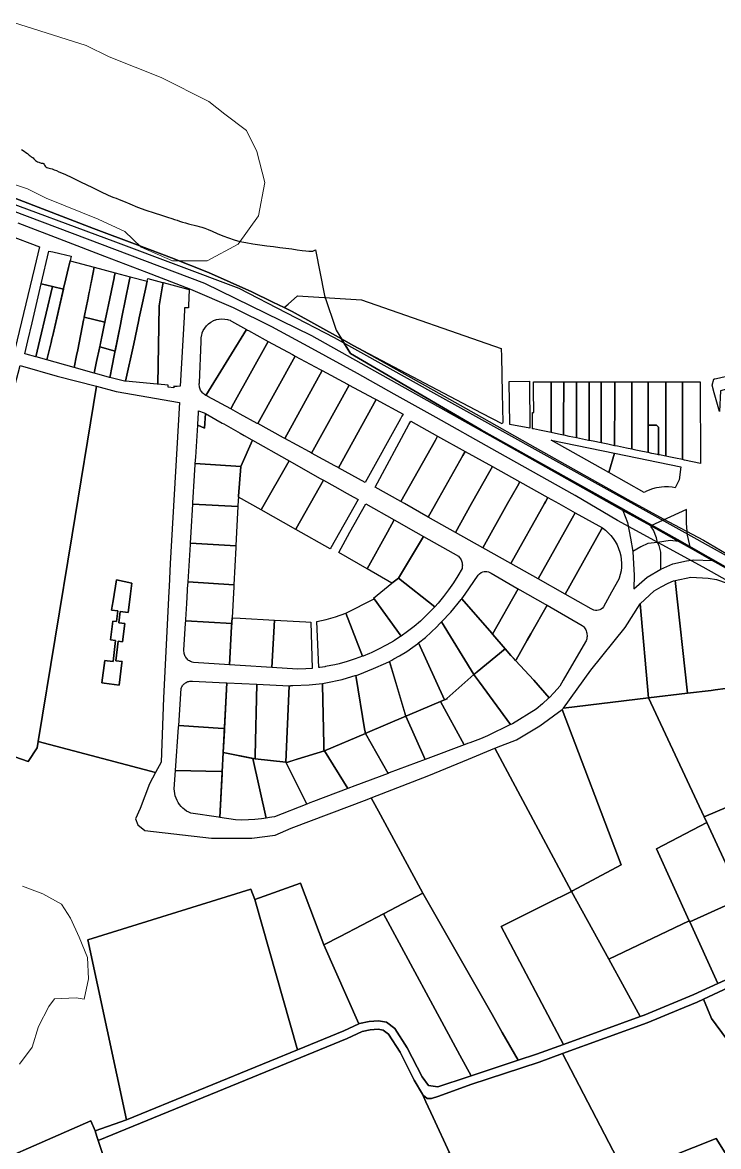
# Model space of a CAD drawing. Header units: metres. Extents: x 3 to 1027712, y 40 to 4430649.
# Drawn here: x 508756 to 509090, y 4411571 to 4412111 of the extents above; entities that cross this region are included whole.
import ezdxf

# ---------------------------------------------------------------- set-up
doc = ezdxf.new("R2010")
doc.units = ezdxf.units.M
doc.header["$MEASUREMENT"] = 0
doc.layers.add('A.ES.SDGC.CP.07003.cadastralparcel — CadastralParcel', color=1, linetype='Continuous')
doc.layers.add('Carreteras_5_km', color=2, linetype='Continuous', lineweight=30)
for name, color, linetype, lineweight, true_color in [('Habitats_5_km', 7, 'Continuous', 9, 0xbefad2), ('Itinerarios_Espacios_naturales_Protegidos_5_km', 7, 'Continuous', 30, 0x3800b0), ('Lagunas_5_km', 7, 'Continuous', 9, 0xbff2e1)]:
    doc.layers.add(name, color=color, linetype=linetype, lineweight=lineweight, true_color=true_color)

msp = doc.modelspace()

# ---------------------------------------------------------------- linework, layer by layer
at = {"layer": 'A.ES.SDGC.CP.07003.cadastralparcel — CadastralParcel', "color": 7, "linetype": 'Continuous', "flags": 128}
for points in [[(508755.44, 4412049.73), (508756.69, 4412048.92), (508757.62, 4412048.31), (508758.3, 4412047.83), (508758.81, 4412047.43), (508758.91, 4412047.34), (508759.22, 4412047.06), (508759.59, 4412046.71), (508759.94, 4412046.44), (508760.31, 4412046.23), (508760.69, 4412046.03), (508761.05, 4412045.77), (508761.37, 4412045.38), (508761.72, 4412044.94), (508762.13, 4412044.52), (508762.64, 4412044.2), (508763.2, 4412043.95), (508763.74, 4412043.74), (508764.18, 4412043.54), (508764.56, 4412043.37), (508764.92, 4412043.25), (508765.31, 4412043.21), (508765.7, 4412043.16), (508766.05, 4412043), (508766.33, 4412042.67), (508766.59, 4412042.24), (508766.88, 4412041.8), (508767.22, 4412041.43), (508767.64, 4412041.14), (508768.14, 4412040.93), (508768.73, 4412040.79), (508769.42, 4412040.66), (508770.25, 4412040.44), (508771.22, 4412040.09), (508772.31, 4412039.64), (508773.47, 4412039.14), (508774.73, 4412038.58), (508776.59, 4412037.73), (508779.62, 4412036.29), (508784.12, 4412034.11), (508789.2, 4412031.64), (508793.71, 4412029.47), (508796.76, 4412028.05), (508798.63, 4412027.25), (508799.87, 4412026.76), (508800.99, 4412026.33), (508802.42, 4412025.76), (508804.52, 4412024.9), (508807.55, 4412023.65), (508811.25, 4412022.15), (508815.26, 4412020.64), (508819.21, 4412019.29), (508822.79, 4412018.16), (508825.68, 4412017.29), (508827.67, 4412016.67), (508829.04, 4412016.22), (508830.2, 4412015.82), (508831.45, 4412015.38), (508832.81, 4412014.92), (508834.24, 4412014.47), (508835.68, 4412014.06), (508837.08, 4412013.69), (508838.42, 4412013.37), (508839.67, 4412013.07), (508840.89, 4412012.76), (508842.16, 4412012.4), (508843.54, 4412011.93), (508845.16, 4412011.31), (508847.13, 4412010.5), (508849.52, 4412009.46), (508852.18, 4412008.34), (508854.94, 4412007.27), (508857.64, 4412006.37), (508860.39, 4412005.64), (508863.34, 4412005.02), (508866.59, 4412004.47), (508869.98, 4412003.97), (508873.35, 4412003.52), (508876.53, 4412003.11), (508879.54, 4412002.73), (508882.46, 4412002.36), (508885.3, 4412001.99), (508887.96, 4412001.63), (508890.28, 4412001.32), (508892.13, 4412001.1), (508893.57, 4412000.96), (508894.67, 4412000.92), (508895.49, 4412001), (508896.11, 4412001.2), (508896.67, 4412001.64), (508901.11, 4411979.65), (508906.7, 4411962.88), (508909.17, 4411958.85), (508885.61, 4411971.98), (508881.7, 4411973.83), (508876.23, 4411976.42), (508866.15, 4411981.35), (508845.35, 4411990.66), (508827.6, 4411997.67), (508811.02, 4412003.96), (508790.14, 4412011.87), (508765.64, 4412021.24), (508745.02, 4412029.17)], [(508745.02, 4412029.17), (508765.64, 4412021.24), (508790.14, 4412011.87), (508811.02, 4412003.96), (508827.6, 4411997.67), (508845.35, 4411990.66), (508866.15, 4411981.35), (508876.23, 4411976.42), (508881.7, 4411973.83), (508885.61, 4411971.98), (508909.17, 4411958.85), (508909.7, 4411957.97), (508913.53, 4411951.71), (508976.28, 4411915.09), (509070.7, 4411862.32), (509115.33, 4411836.81), (509160.79, 4411810.8), (509221.4, 4411775.67), (509242.6, 4411763.7), (509332.02, 4411713.26), (509430.37, 4411659.45), (509468.95, 4411637.78)], [(509115.77, 4411830.65), (509083.01, 4411848.96), (509041.91, 4411871.47), (509021.47, 4411883.48), (509000.11, 4411895.49), (508981.5, 4411905.95), (508954.78, 4411921.05), (508934.6, 4411932.27), (508916.95, 4411942.05), (508895.03, 4411954.13), (508875.79, 4411964.5), (508857.4, 4411973.69), (508836.81, 4411982.48), (508815.65, 4411990.73), (508795.51, 4411998.39), (508775.97, 4412005.95), (508753.95, 4412014.38)], [(509115.33, 4411836.81), (509070.7, 4411862.32), (508976.28, 4411915.09), (508913.53, 4411951.71), (508909.28, 4411958.66), (508909.17, 4411958.85), (508915.22, 4411955.47), (508919.66, 4411952.99), (508934.16, 4411944.86), (508953.46, 4411934.18), (508976.49, 4411921.18), (508999.66, 4411907.96), (509023.05, 4411894.82), (509046.82, 4411881.51), (509063.77, 4411872.27), (509083.18, 4411862), (509102.17, 4411850.74)], [(508708.7, 4411773.02), (508758.69, 4411755.61), (508763.04, 4411762.14), (508763.48, 4411765.19), (508819.84, 4411750.26), (508816.94, 4411744.86), (508812.47, 4411732.95), (508810.24, 4411728.11), (508811.36, 4411725.13), (508814.71, 4411722.52), (508846.75, 4411718.8), (508866.12, 4411718.8), (508877.29, 4411720.29), (508885.12, 4411723.64), (508921.63, 4411737.41), (508923.56, 4411738.17), (508928.02, 4411729.92), (508948.39, 4411692.31), (508929.4, 4411682.42), (508908.53, 4411671.54), (508900.7, 4411667.46), (508889.51, 4411697.1), (508867.63, 4411689.32), (508865.69, 4411694.18), (508787.39, 4411669.89), (508805.87, 4411583.4), (508790.8, 4411578.05), (508788.85, 4411582.91), (508722.23, 4411553.76)], [(509095.23, 4411646.93), (509083.1, 4411641.35), (509080.06, 4411639.95), (509071.14, 4411636.23), (509056.1, 4411629.95), (509015.48, 4411615.24), (509004.22, 4411611.16), (508971.33, 4411600.31), (508956.01, 4411594.78), (508952.53, 4411593.58), (508950.39, 4411593.67), (508949.23, 4411594.66), (508948.08, 4411595.65), (508944.19, 4411602.5), (508937.39, 4411615.94), (508931.84, 4411624.54), (508929.28, 4411626.5), (508926.8, 4411626.88), (508922.98, 4411626.63), (508919.22, 4411625.87), (508912.03, 4411622.42), (508876.37, 4411607.93), (508792.29, 4411573.51), (508791.66, 4411575.42), (508791.66, 4411575.42), (508790.8, 4411578.05), (508805.87, 4411583.4), (508874.86, 4411611.63), (508888.04, 4411616.99), (508910.41, 4411626.08), (508917.5, 4411629.48), (508917.94, 4411629.7), (508922.47, 4411630.6), (508926.98, 4411630.9), (508929.97, 4411630.44), (508930.9, 4411630.3), (508934.82, 4411627.29), (508940.84, 4411617.95), (508948.07, 4411604.1), (508951.08, 4411599.89), (508955.6, 4411599.29), (508970.07, 4411604.1), (508971.52, 4411604.58), (508994.09, 4411612.03), (509002.91, 4411614.94), (509015.85, 4411619.63), (509052.77, 4411633), (509054.64, 4411633.68), (509078.45, 4411643.62), (509090.1, 4411648.98), (509093.52, 4411650.54)]]:
    msp.add_lwpolyline(points, dxfattribs=at)
for points in [[(508761.68, 4411992.96), (508752.29, 4411953.73), (508752.16, 4411953.19), (508752.14, 4411953.09), (508752.08, 4411953.11), (508733.47, 4411958.47), (508699.06, 4411968.39), (508708.41, 4411999.64), (508714.98, 4412021.6), (508733.47, 4412014.62), (508764.1, 4412003.05), (508763.28, 4411999.64), (508761.68, 4411992.96)], [(508765.01, 4411985.17), (508764.98, 4411985.17), (508768.69, 4412001.01), (508769.53, 4412000.82), (508770.46, 4412000.61), (508773.86, 4411999.83), (508779.36, 4411998.57), (508778.84, 4411996.33), (508778.09, 4411993.12), (508776.81, 4411987.66), (508775.7, 4411982.94), (508775.64, 4411982.68), (508770.38, 4411983.92), (508765.01, 4411985.17)], [(508778.84, 4411996.33), (508790.44, 4411993.25), (508789.9, 4411990.6), (508787.86, 4411980.41), (508787.32, 4411977.69), (508785.34, 4411967.83), (508782.47, 4411953.55), (508781.9, 4411950.71), (508780.75, 4411944.98), (508767.69, 4411948.64), (508769.5, 4411956.38), (508769.67, 4411957.09), (508770.07, 4411958.81), (508770.46, 4411960.45), (508775.7, 4411982.94), (508776.81, 4411987.66), (508778.09, 4411993.12), (508778.84, 4411996.33)], [(508795.52, 4411966.79), (508785.6, 4411969.14), (508787.32, 4411977.69), (508787.45, 4411978.35), (508787.86, 4411980.41), (508788.09, 4411981.58), (508789.9, 4411990.6), (508790.44, 4411993.25), (508800.45, 4411990.59), (508800.01, 4411988.45), (508799.94, 4411988.11), (508797.24, 4411975.08), (508796.32, 4411970.64), (508795.52, 4411966.79)], [(508800.45, 4411952.93), (508793.04, 4411954.88), (508795.23, 4411965.4), (508796.32, 4411970.64), (508797.24, 4411975.08), (508799.94, 4411988.11), (508800.01, 4411988.45), (508800.45, 4411990.59), (508807.67, 4411988.67), (508807.24, 4411986.58), (508803.75, 4411969.27), (508803.02, 4411965.68), (508800.45, 4411952.93)], [(508815.51, 4411984.86), (508813.63, 4411976.1), (508812.08, 4411968.95), (508811.7, 4411967.18), (508809.38, 4411956.44), (508805.5, 4411938.43), (508804.91, 4411938.49), (508797.87, 4411940.18), (508798.17, 4411941.68), (508798.69, 4411944.24), (508800.34, 4411952.4), (508803.02, 4411965.68), (508803.75, 4411969.27), (508807.24, 4411986.58), (508807.67, 4411988.67), (508815.88, 4411986.48), (508815.55, 4411985.02), (508815.51, 4411984.86)], [(508760.62, 4411966.53), (508765, 4411985.17), (508765.01, 4411985.17), (508770.38, 4411983.92), (508764.34, 4411958.34), (508762.4, 4411950.13), (508757.8, 4411951.42), (508757.12, 4411951.61), (508758.59, 4411957.9), (508760.62, 4411966.53)], [(508775.64, 4411982.68), (508770.46, 4411960.45), (508770.07, 4411958.81), (508769.67, 4411957.09), (508769.5, 4411956.38), (508767.69, 4411948.64), (508762.45, 4411950.11), (508762.4, 4411950.13), (508764.34, 4411958.34), (508770.38, 4411983.92), (508775.64, 4411982.68)], [(508823.24, 4411985.91), (508823.57, 4411985.82), (508823.13, 4411983.3), (508821.59, 4411974.58), (508821.57, 4411974.47), (508821.29, 4411955.5), (508821.01, 4411936.94), (508820.59, 4411936.98), (508805.5, 4411938.43), (508809.38, 4411956.44), (508811.7, 4411967.18), (508812.08, 4411968.95), (508813.63, 4411976.1), (508815.51, 4411984.86), (508815.55, 4411985.02), (508815.88, 4411986.48), (508816.18, 4411987.81), (508823.24, 4411985.91)], [(508835.8, 4411974.68), (508835.77, 4411973.69), (508833.83, 4411973.77), (508833.8, 4411972.91), (508833.58, 4411969.15), (508831.7, 4411935.96), (508830.32, 4411935.83), (508829.03, 4411935.95), (508828.75, 4411935.98), (508828.75, 4411935.22), (508825.9, 4411935.58), (508825.9, 4411936.47), (508821.01, 4411936.94), (508821.29, 4411955.5), (508821.57, 4411974.47), (508821.59, 4411974.58), (508823.13, 4411983.3), (508823.57, 4411985.82), (508835.41, 4411982.64), (508836.05, 4411982.49), (508835.8, 4411974.68)], [(508909.17, 4411958.85), (508885.61, 4411971.98), (508881.7, 4411973.83), (508883.53, 4411975.44), (508888.05, 4411979.42), (508906, 4411978.32), (508918.8, 4411977.54), (508985.97, 4411954.11), (508986.05, 4411950.22), (508986.43, 4411932.74), (508986.73, 4411918.54), (508986.4, 4411917.9), (508976.77, 4411922.96), (508958.17, 4411932.74), (508919.66, 4411952.99), (508915.22, 4411955.47), (508909.17, 4411958.85)], [(508785.53, 4411968.8), (508785.6, 4411969.14), (508795.52, 4411966.79), (508795.46, 4411966.48), (508795.38, 4411966.12), (508795.23, 4411965.4), (508792.92, 4411954.28), (508791.58, 4411947.83), (508790.43, 4411942.26), (508780.75, 4411944.98), (508781.9, 4411950.71), (508782.47, 4411953.55), (508785.34, 4411967.83), (508785.47, 4411968.46), (508785.53, 4411968.8)], [(508843.98, 4411931.62), (508843.62, 4411931.83), (508843.2, 4411932.13), (508842.81, 4411932.47), (508842.54, 4411932.74), (508842.44, 4411932.84), (508842.11, 4411933.25), (508841.81, 4411933.67), (508841.56, 4411934.13), (508841.34, 4411934.6), (508841.16, 4411935.09), (508841.03, 4411935.59), (508840.94, 4411936.1), (508840.89, 4411936.62), (508840.89, 4411937.14), (508840.93, 4411937.66), (508841.79, 4411957.45), (508841.78, 4411958.53), (508841.88, 4411959.61), (508841.93, 4411959.94), (508842.06, 4411960.68), (508842.23, 4411961.32), (508842.34, 4411961.72), (508842.72, 4411962.74), (508843.49, 4411963.86), (508844.36, 4411964.97), (508845.07, 4411965.68), (508845.39, 4411965.95), (508846.53, 4411966.78), (508847.52, 4411967.44), (508847.75, 4411967.53), (508848.63, 4411967.88), (508848.87, 4411967.95), (508849.1, 4411968.01), (508850.28, 4411968.27), (508850.5, 4411968.29), (508851.72, 4411968.4), (508853.16, 4411968.32), (508854.41, 4411968.11), (508854.9, 4411968), (508855.7, 4411967.72), (508855.95, 4411967.58), (508856.06, 4411967.52), (508856.43, 4411967.31), (508863.63, 4411963.29), (508843.98, 4411931.62)], [(508864.12, 4411963.02), (508864.59, 4411962.76), (508872.6, 4411958.29), (508873.97, 4411957.55), (508857.45, 4411927.89), (508856.06, 4411925.11), (508845.02, 4411931.15), (508844.54, 4411931.34), (508844.07, 4411931.56), (508843.98, 4411931.62), (508863.63, 4411963.29), (508864.12, 4411963.02)], [(508873.97, 4411957.55), (508885.73, 4411951.21), (508887, 4411950.52), (508868.98, 4411918.04), (508868.76, 4411918.16), (508860.59, 4411922.63), (508856.06, 4411925.11), (508857.45, 4411927.89), (508873.97, 4411957.55)], [(508792.99, 4411954.61), (508793.04, 4411954.88), (508800.45, 4411952.93), (508800.4, 4411952.67), (508800.34, 4411952.4), (508798.69, 4411944.24), (508798.17, 4411941.68), (508797.87, 4411940.18), (508797.77, 4411940.2), (508792.76, 4411941.61), (508790.43, 4411942.26), (508791.58, 4411947.83), (508792.92, 4411954.28), (508792.99, 4411954.61)], [(508887, 4411950.52), (508898.92, 4411944.09), (508899.99, 4411943.52), (508881.93, 4411910.96), (508881.35, 4411911.27), (508868.98, 4411918.04), (508887, 4411950.52)], [(508758.69, 4411755.61), (508708.7, 4411773.02), (508710.25, 4411775.81), (508736.3, 4411875.32), (508742.9, 4411900.55), (508754.8, 4411946.03), (508772.58, 4411940.88), (508791.58, 4411936.04), (508779.82, 4411864.53), (508763.48, 4411765.19), (508763.04, 4411762.14), (508758.69, 4411755.61)], [(509091.31, 4411933.74), (509090.9, 4411923.8), (509090.23, 4411926.16), (509088.33, 4411932.88), (509087.28, 4411936.58), (509088.09, 4411939.34), (509088.43, 4411939.52), (509088.6, 4411939.59), (509089.43, 4411939.78), (509089.48, 4411939.78), (509121.67, 4411947.1), (509123.03, 4411942.22), (509091.31, 4411933.74)], [(508899.99, 4411943.52), (508912.1, 4411936.99), (508912.96, 4411936.53), (508894.85, 4411903.89), (508893.87, 4411904.42), (508881.93, 4411910.96), (508899.99, 4411943.52)], [(508819.84, 4411750.26), (508763.48, 4411765.19), (508779.82, 4411864.53), (508791.58, 4411936.04), (508800.89, 4411933.43), (508831.44, 4411928.22), (508826.97, 4411850.81), (508826.4, 4411839.72), (508826.28, 4411837.36), (508823.65, 4411786.18), (508822.53, 4411755.28), (508819.84, 4411750.26)], [(508912.96, 4411936.53), (508924.55, 4411930.27), (508925.89, 4411929.55), (508907.74, 4411896.84), (508907.32, 4411897.07), (508906, 4411897.79), (508894.85, 4411903.89), (508912.96, 4411936.53)], [(508990.06, 4411917.59), (508989.83, 4411938.28), (508999.53, 4411938.39), (508999.78, 4411915.8), (508990.06, 4411917.59)], [(509001.66, 4411923.33), (509001.51, 4411934.18), (509001.47, 4411937.64), (509001.49, 4411938.1), (509009.92, 4411938.1), (509009.91, 4411937.64), (509009.9, 4411934.18), (509009.9, 4411925.56), (509009.9, 4411922.85), (509009.9, 4411918.71), (509009.9, 4411913.71), (509007.55, 4411914.19), (509004.3, 4411914.86), (509001.44, 4411915.45), (509001, 4411915.54), (509001.01, 4411923.33), (509001.66, 4411923.33)], [(509009.9, 4411934.18), (509009.91, 4411937.64), (509009.92, 4411938.1), (509015.99, 4411938.1), (509015.99, 4411937.63), (509015.99, 4411934.19), (509015.97, 4411922.37), (509015.96, 4411912.47), (509013.54, 4411912.96), (509009.9, 4411913.71), (509009.9, 4411918.71), (509009.9, 4411922.85), (509009.9, 4411925.56), (509009.9, 4411934.18)], [(509016.31, 4411938.1), (509022.15, 4411938.09), (509022.14, 4411937.63), (509022.14, 4411934.2), (509022.14, 4411933.99), (509022.12, 4411922.91), (509022.11, 4411911.2), (509018.7, 4411911.9), (509016.27, 4411912.41), (509015.96, 4411912.47), (509015.97, 4411922.37), (509015.99, 4411934.19), (509015.99, 4411937.63), (509015.99, 4411938.1), (509016.31, 4411938.1)], [(509028, 4411938.09), (509028.21, 4411938.09), (509028.21, 4411933.99), (509028.21, 4411921.42), (509028.21, 4411909.94), (509027.96, 4411909.99), (509022.11, 4411911.2), (509022.12, 4411922.91), (509022.14, 4411933.99), (509022.14, 4411934.2), (509022.14, 4411937.63), (509022.15, 4411938.09), (509028, 4411938.09)], [(509028.21, 4411933.99), (509028.21, 4411938.09), (509032.55, 4411938.09), (509034.01, 4411938.09), (509034.01, 4411937.64), (509034.01, 4411934.1), (509034.01, 4411933.99), (509034.01, 4411929.89), (509034, 4411921.05), (509033.99, 4411918.08), (509033.99, 4411916.21), (509033.98, 4411913.19), (509033.98, 4411908.75), (509030.18, 4411909.53), (509028.21, 4411909.94), (509028.21, 4411921.42), (509028.21, 4411933.99)], [(509033.98, 4411913.19), (509033.99, 4411916.21), (509033.99, 4411918.08), (509034, 4411921.05), (509034.01, 4411929.89), (509034.01, 4411933.99), (509034.01, 4411934.1), (509034.01, 4411937.64), (509034.01, 4411938.09), (509040.5, 4411938.09), (509040.5, 4411937.64), (509040.49, 4411934.15), (509040.49, 4411929.89), (509040.49, 4411921.05), (509040.48, 4411917.76), (509040.48, 4411907.41), (509037.21, 4411908.08), (509033.98, 4411908.75), (509033.98, 4411913.19)], [(509041.79, 4411938.09), (509048.68, 4411938.09), (509048.68, 4411937.64), (509048.68, 4411934.22), (509048.67, 4411919.09), (509048.66, 4411905.73), (509046.14, 4411906.25), (509041.77, 4411907.14), (509040.48, 4411907.41), (509040.48, 4411917.76), (509040.49, 4411921.05), (509040.49, 4411929.89), (509040.49, 4411934.15), (509040.5, 4411937.64), (509040.5, 4411938.09), (509041.79, 4411938.09)], [(509050.67, 4411938.09), (509056.6, 4411938.09), (509056.6, 4411937.64), (509056.6, 4411934.48), (509056.59, 4411920.4), (509056.58, 4411917.78), (509056.58, 4411910.21), (509056.57, 4411904.1), (509053.93, 4411904.64), (509050.65, 4411905.32), (509048.66, 4411905.73), (509048.67, 4411919.09), (509048.68, 4411934.22), (509048.68, 4411937.64), (509048.68, 4411938.09), (509050.67, 4411938.09)], [(509056.58, 4411917.37), (509056.58, 4411917.78), (509056.59, 4411920.4), (509056.6, 4411934.48), (509056.6, 4411937.64), (509056.6, 4411938.09), (509058.29, 4411938.09), (509065.1, 4411938.09), (509065.1, 4411937.63), (509065.09, 4411934.55), (509065.08, 4411920.33), (509065.07, 4411912.74), (509065.07, 4411902.35), (509062.06, 4411902.97), (509061.47, 4411903.09), (509061.47, 4411912.72), (509061.47, 4411916.26), (509060.57, 4411917.37), (509060.47, 4411917.37), (509056.58, 4411917.37)], [(509066.48, 4411938.09), (509067.05, 4411938.09), (509073.05, 4411938.09), (509073.05, 4411937.63), (509073.04, 4411934.59), (509073.04, 4411920.32), (509073.03, 4411900.71), (509069.71, 4411901.39), (509066.45, 4411902.06), (509065.07, 4411902.35), (509065.07, 4411912.74), (509065.08, 4411920.33), (509065.09, 4411934.55), (509065.1, 4411937.63), (509065.1, 4411938.09), (509066.48, 4411938.09)], [(509073.98, 4411938.09), (509081.59, 4411938.09), (509081.59, 4411937.62), (509081.76, 4411898.91), (509073.96, 4411900.52), (509073.03, 4411900.71), (509073.04, 4411920.32), (509073.04, 4411934.59), (509073.05, 4411937.63), (509073.05, 4411938.09), (509073.98, 4411938.09)], [(508925.89, 4411929.55), (508938.79, 4411922.6), (508938.26, 4411921.63), (508937.56, 4411920.37), (508920.6, 4411889.8), (508907.74, 4411896.84), (508925.89, 4411929.55)], [(508840.16, 4411917.72), (508840.5, 4411923.26), (508840.56, 4411924.24), (508843.25, 4411923.19), (508843.52, 4411923.03), (508843.88, 4411922.83), (508843.47, 4411915.87), (508840.13, 4411917.28), (508840.16, 4411917.72)], [(508866.16, 4411910.26), (508866.55, 4411910.05), (508860.81, 4411897.45), (508839, 4411898.79), (508839.19, 4411901.91), (508840.13, 4411917.28), (508843.47, 4411915.87), (508843.88, 4411922.83), (508851.91, 4411918.3), (508852.68, 4411917.86), (508860.59, 4411913.4), (508862.51, 4411912.32), (508866.16, 4411910.26)], [(508941.59, 4411917.6), (508942.48, 4411919.24), (508955.42, 4411912.03), (508954.36, 4411910.14), (508937.7, 4411880.55), (508925.34, 4411887.52), (508941.59, 4411917.6)], [(509056.58, 4411916.94), (509056.58, 4411917.37), (509060.47, 4411917.37), (509060.57, 4411917.37), (509061.47, 4411916.26), (509061.47, 4411912.72), (509061.47, 4411903.09), (509061.14, 4411903.16), (509058.27, 4411903.75), (509056.57, 4411904.1), (509056.58, 4411910.21), (509056.58, 4411916.94)], [(508884.05, 4411900.17), (508884.15, 4411900.12), (508870.86, 4411876.87), (508870.67, 4411876.54), (508870.58, 4411876.6), (508859.69, 4411882.74), (508859.71, 4411883.11), (508860.81, 4411897.45), (508866.55, 4411910.05), (508882.91, 4411900.81), (508883.66, 4411900.39), (508884.05, 4411900.17)], [(508954.36, 4411910.14), (508955.42, 4411912.03), (508968.68, 4411904.64), (508967.55, 4411902.64), (508954.58, 4411879.58), (508950.93, 4411873.11), (508939.43, 4411879.58), (508937.7, 4411880.55), (508954.36, 4411910.14)], [(509037.71, 4411894.56), (509009.92, 4411910.15), (509040.45, 4411903.86), (509037.71, 4411894.56)], [(508968.68, 4411904.64), (508981.73, 4411897.36), (508980.48, 4411895.14), (508971.72, 4411879.58), (508963.95, 4411865.77), (508950.93, 4411873.11), (508954.58, 4411879.58), (508967.55, 4411902.64), (508968.68, 4411904.64)], [(509040.45, 4411903.86), (509072.27, 4411897.3), (509071.47, 4411891), (509069.52, 4411887.24), (509068.04, 4411887.48), (509066.38, 4411887.63), (509064.44, 4411887.64), (509062.97, 4411887.54), (509061.8, 4411887.39), (509060.62, 4411887.18), (509059.71, 4411886.97), (509058.11, 4411886.5), (509057, 4411886.09), (509055.78, 4411885.56), (509054.63, 4411884.99), (509037.71, 4411894.56), (509040.45, 4411903.86)], [(508837.84, 4411879.77), (508837.85, 4411879.95), (508838.65, 4411893.08), (508838.97, 4411898.33), (508839, 4411898.79), (508860.81, 4411897.45), (508859.71, 4411883.11), (508859.47, 4411878.55), (508859.45, 4411878.14), (508837.81, 4411879.36), (508837.84, 4411879.77)], [(508887.3, 4411867.17), (508870.67, 4411876.54), (508870.86, 4411876.87), (508884.15, 4411900.12), (508899.04, 4411891.73), (508900.63, 4411890.83), (508887.51, 4411867.55), (508887.3, 4411867.17)], [(508981.73, 4411897.36), (508994.93, 4411890), (508993.74, 4411887.89), (508989.06, 4411879.58), (508977.11, 4411858.37), (508963.95, 4411865.77), (508971.72, 4411879.58), (508980.48, 4411895.14), (508981.73, 4411897.36)], [(508887.51, 4411867.55), (508900.63, 4411890.83), (508906, 4411887.79), (508911.9, 4411884.46), (508914.89, 4411882.79), (508915.1, 4411882.67), (508917.18, 4411881.5), (508904.09, 4411858.27), (508903.85, 4411857.84), (508887.3, 4411867.17), (508887.51, 4411867.55)], [(508994.93, 4411890), (509008.38, 4411882.51), (509007.21, 4411880.43), (509006.73, 4411879.58), (508990.53, 4411850.81), (508977.11, 4411858.37), (508989.06, 4411879.58), (508993.74, 4411887.89), (508994.93, 4411890)], [(509008.38, 4411882.51), (509013.63, 4411879.58), (509021.57, 4411875.15), (509020.11, 4411872.57), (509003.69, 4411843.41), (508990.53, 4411850.81), (509006.73, 4411879.58), (509007.21, 4411880.43), (509008.38, 4411882.51)], [(508858.46, 4411859.23), (508836.67, 4411860.63), (508836.99, 4411865.85), (508837.81, 4411879.36), (508859.45, 4411878.14), (508858.81, 4411865.85), (508858.46, 4411859.23)], [(508934.49, 4411871.73), (508931.26, 4411865.84), (508921.58, 4411848.24), (508907.89, 4411856.13), (508913.31, 4411865.84), (508920.87, 4411879.42), (508934.49, 4411871.73)], [(509021.57, 4411875.15), (509034.56, 4411867.91), (509034.21, 4411867.27), (509016.66, 4411836.11), (509003.69, 4411843.41), (509020.11, 4411872.57), (509021.57, 4411875.15)], [(508934.49, 4411871.73), (508944.93, 4411865.84), (508948.64, 4411863.75), (508936.7, 4411843.68), (508933.47, 4411841.39), (508921.58, 4411848.24), (508931.26, 4411865.84), (508934.49, 4411871.73)], [(508948.64, 4411863.75), (508965.42, 4411854.29), (508965.78, 4411853.9), (508966.11, 4411853.49), (508966.41, 4411853.04), (508966.66, 4411852.58), (508966.87, 4411852.1), (508967.05, 4411851.58), (508967.17, 4411851.08), (508967.26, 4411850.54), (508967.3, 4411850.01), (508967.29, 4411849.48), (508967.24, 4411848.96), (508967.15, 4411848.43), (508965.16, 4411844.92), (508963.01, 4411841.48), (508960.71, 4411838.15), (508958.27, 4411834.91), (508955.69, 4411831.79), (508954.09, 4411830.03), (508936.7, 4411843.68), (508948.64, 4411863.75)], [(509034.56, 4411867.91), (509036.03, 4411866.82), (509037.41, 4411865.61), (509038.66, 4411864.29), (509039.79, 4411862.86), (509040.8, 4411861.33), (509041.67, 4411859.71), (509042.4, 4411858.05), (509042.98, 4411856.31), (509043.42, 4411854.53), (509043.68, 4411852.71), (509043.79, 4411850.89), (509043.74, 4411849.06), (509043.54, 4411847.25), (509043.18, 4411845.45), (509042.66, 4411843.71), (509042.47, 4411843.33), (509039.02, 4411837.09), (509035.08, 4411829.95), (509034.6, 4411829.38), (509034.02, 4411828.9), (509033.39, 4411828.54), (509032.68, 4411828.3), (509031.94, 4411828.19), (509031.21, 4411828.21), (509030.48, 4411828.37), (509029.79, 4411828.65), (509029.17, 4411829.06), (509016.66, 4411836.11), (509034.21, 4411867.27), (509034.56, 4411867.91)], [(508836.64, 4411860.17), (508836.67, 4411860.63), (508858.46, 4411859.23), (508858.44, 4411858.77), (508858.43, 4411858.55), (508857.49, 4411840.49), (508835.53, 4411841.94), (508836.63, 4411859.95), (508836.64, 4411860.17)], [(508801.16, 4411842.89), (508808.55, 4411841.3), (508807.88, 4411836.23), (508807.18, 4411830.96), (508806.7, 4411827.3), (508802.93, 4411827.8), (508802.2, 4411822.29), (508805.17, 4411821.9), (508804.02, 4411813.21), (508801.97, 4411813.48), (508800.73, 4411804.08), (508803.85, 4411803.67), (508803.76, 4411803), (508802.36, 4411792.39), (508795.22, 4411793.33), (508794.06, 4411793.48), (508795.47, 4411804.15), (508796.72, 4411803.99), (508799.48, 4411803.62), (508800.63, 4411813.83), (508798.28, 4411814.1), (508799.29, 4411823.08), (508801.13, 4411822.87), (508801.72, 4411828.09), (508798.73, 4411828.43), (508799.03, 4411830.22), (508799.46, 4411832.79), (508801.16, 4411842.89)], [(508799.03, 4411830.22), (508798.73, 4411828.43), (508801.72, 4411828.09), (508801.13, 4411822.87), (508799.29, 4411823.08), (508798.28, 4411814.1), (508800.63, 4411813.83), (508799.48, 4411803.62), (508796.72, 4411803.99), (508795.47, 4411804.15), (508794.06, 4411793.48), (508795.22, 4411793.33), (508802.36, 4411792.39), (508803.76, 4411803), (508803.85, 4411803.67), (508800.73, 4411804.08), (508801.97, 4411813.48), (508804.02, 4411813.21), (508805.17, 4411821.9), (508802.2, 4411822.29), (508802.93, 4411827.8), (508806.7, 4411827.3), (508807.18, 4411830.96), (508807.88, 4411836.23), (508808.55, 4411841.3), (508801.16, 4411842.89), (508799.46, 4411832.79), (508799.03, 4411830.22)], [(508936.7, 4411843.68), (508954.09, 4411830.03), (508952.97, 4411828.79), (508950.13, 4411825.9), (508947.16, 4411823.15), (508944.07, 4411820.53), (508940.87, 4411818.04), (508937.84, 4411815.9), (508924.88, 4411833.77), (508924.65, 4411834.08), (508933.47, 4411841.39), (508936.7, 4411843.68)], [(508993.76, 4411838.83), (508994.18, 4411838.59), (508981.76, 4411816.9), (508981.43, 4411817.28), (508967.02, 4411833.79), (508968.69, 4411836), (508974.88, 4411845.2), (508975.52, 4411845.89), (508976.28, 4411846.43), (508977.14, 4411846.8), (508977.73, 4411846.94), (508978.06, 4411846.98), (508979, 4411846.96), (508979.91, 4411846.74), (508980.75, 4411846.33), (508981.04, 4411846.13), (508981.03, 4411846.09), (508981.07, 4411846.08), (508993.45, 4411839.01), (508993.76, 4411838.83)], [(509056.74, 4411786.22), (509052.78, 4411831.46), (509059.52, 4411837.63), (509062.88, 4411839.58), (509066.13, 4411841.37), (509068.82, 4411842.53), (509069.49, 4411842.67), (509075.51, 4411788.47), (509056.74, 4411786.22)], [(509075.51, 4411788.47), (509069.49, 4411842.67), (509077.09, 4411844.18), (509085.42, 4411843.82), (509089.46, 4411843.08), (509094.49, 4411841.27), (509099.33, 4411791.32), (509093.8, 4411790.65), (509088.83, 4411790.06), (509086.84, 4411789.83), (509075.51, 4411788.47)], [(508835.48, 4411841.03), (508835.5, 4411841.37), (508835.53, 4411841.94), (508857.49, 4411840.49), (508857.48, 4411840.34), (508857.44, 4411839.58), (508856.66, 4411824.69), (508856.55, 4411822.51), (508856.52, 4411821.94), (508834.39, 4411823.29), (508834.43, 4411823.86), (508834.9, 4411831.52), (508835.48, 4411841.03)], [(508992.89, 4411804.14), (508992.19, 4411804.9), (508990.67, 4411806.54), (508987.8, 4411809.78), (508981.9, 4411816.74), (508981.76, 4411816.9), (508994.18, 4411838.59), (508994.31, 4411838.51), (508994.94, 4411838.16), (509007.16, 4411831.19), (509008.01, 4411830.7), (509000.17, 4411816.92), (508998.5, 4411814), (508993.09, 4411804.49), (508992.89, 4411804.14)], [(508911.28, 4411826.89), (508924.88, 4411833.77), (508937.84, 4411815.9), (508937.56, 4411815.7), (508934.3, 4411813.6), (508934.16, 4411813.51), (508930.96, 4411811.65), (508930.66, 4411811.47), (508927.07, 4411809.58), (508925.75, 4411808.96), (508923.41, 4411807.86), (508922.71, 4411807.57), (508919.67, 4411806.3), (508919.37, 4411806.19), (508911.28, 4411826.89)], [(508957.3, 4411822.73), (508961.72, 4411827.38), (508966.79, 4411833.5), (508967.02, 4411833.79), (508981.43, 4411817.28), (508981.9, 4411816.74), (508987.8, 4411809.78), (508974.35, 4411798.67), (508973.3, 4411797.8), (508972.82, 4411797.4), (508957.3, 4411822.73)], [(509015.86, 4411781.32), (509029.11, 4411799.58), (509045.5, 4411820.05), (509052.78, 4411831.46), (509056.74, 4411786.22), (509015.86, 4411781.32)], [(508906.31, 4411825.17), (508911.28, 4411826.89), (508919.37, 4411806.19), (508915.87, 4411804.9), (508912.01, 4411803.67), (508908.1, 4411802.62), (508906, 4411802.15), (508904.15, 4411801.73), (508901.59, 4411801.27), (508901.23, 4411801.15), (508900.03, 4411800.89), (508898.79, 4411800.83), (508898.4, 4411800.85), (508897.43, 4411822.98), (508901.85, 4411823.81), (508906.31, 4411825.17)], [(509026.47, 4411813.07), (509015.77, 4411794.72), (509014.08, 4411791.83), (509011.45, 4411788.86), (509008.94, 4411786.26), (509001.59, 4411794.72), (508992.89, 4411804.14), (508993.09, 4411804.49), (508998.5, 4411814), (509000.17, 4411816.92), (509008.01, 4411830.7), (509024.91, 4411821.06), (509025.32, 4411820.69), (509025.68, 4411820.28), (509026.03, 4411819.85), (509026.33, 4411819.39), (509026.59, 4411818.9), (509026.8, 4411818.4), (509026.97, 4411817.87), (509027.1, 4411817.34), (509027.19, 4411816.8), (509027.22, 4411816.25), (509027.22, 4411815.7), (509027.15, 4411815.15), (509027.05, 4411814.61), (509026.9, 4411814.08), (509026.72, 4411813.56), (509026.47, 4411813.07)], [(508834.32, 4411822.05), (508834.39, 4411823.29), (508856.52, 4411821.94), (508856.45, 4411820.59), (508855.48, 4411802.04), (508838.05, 4411803.16), (508837.56, 4411803.3), (508837.09, 4411803.48), (508836.63, 4411803.69), (508836.2, 4411803.95), (508835.78, 4411804.24), (508835.4, 4411804.57), (508835.04, 4411804.93), (508834.72, 4411805.32), (508834.43, 4411805.73), (508834.18, 4411806.17), (508833.97, 4411806.63), (508833.79, 4411807.1), (508833.66, 4411807.59), (508833.57, 4411808.09), (508833.53, 4411808.59), (508833.53, 4411809.09), (508834.32, 4411822.05)], [(508856.66, 4411824.69), (508860.59, 4411824.47), (508877.05, 4411823.56), (508875.8, 4411800.74), (508860.59, 4411801.71), (508855.48, 4411802.04), (508856.45, 4411820.59), (508856.66, 4411824.69)], [(508892.09, 4411822.73), (508894.47, 4411822.59), (508895.17, 4411800.4), (508892.11, 4411800.13), (508888.06, 4411799.95), (508875.8, 4411800.74), (508877.05, 4411823.56), (508892.09, 4411822.73)], [(508972.82, 4411797.4), (508959.83, 4411785.98), (508959.94, 4411785.76), (508958.71, 4411785.24), (508946.21, 4411812.63), (508949.54, 4411815.23), (508955.09, 4411820.42), (508956.34, 4411821.73), (508957.3, 4411822.73), (508972.82, 4411797.4)], [(508956.88, 4411784.46), (508942, 4411778.15), (508940.15, 4411777.36), (508940.06, 4411777.66), (508939.81, 4411778.5), (508934.97, 4411794.72), (508932.26, 4411803.77), (508933.44, 4411804.41), (508934.42, 4411804.92), (508937.18, 4411806.4), (508940.63, 4411808.54), (508943.55, 4411810.55), (508945.68, 4411812.21), (508946.21, 4411812.63), (508958.71, 4411785.24), (508956.88, 4411784.46)], [(508990.49, 4411773.34), (508975.51, 4411793.7), (508972.82, 4411797.4), (508974.35, 4411798.67), (508987.8, 4411809.78), (508990.67, 4411806.54), (509001.59, 4411794.72), (509008.94, 4411786.26), (509008.7, 4411786.01), (509005.82, 4411783.3), (509002.81, 4411780.71), (508991.36, 4411773.8), (508990.53, 4411773.35), (508990.49, 4411773.34)], [(508940.06, 4411777.66), (508940.15, 4411777.36), (508921.77, 4411769.56), (508920.71, 4411769.11), (508920.65, 4411769.48), (508920.59, 4411769.83), (508920.34, 4411771.32), (508916.29, 4411796.01), (508916.13, 4411796.99), (508916.83, 4411797.2), (508917.2, 4411797.31), (508924.62, 4411800.28), (508930.48, 4411802.83), (508932.26, 4411803.77), (508940.06, 4411777.66)], [(508852.43, 4411771.46), (508831, 4411773), (508832.25, 4411790.75), (508832.39, 4411791.15), (508832.58, 4411791.54), (508832.79, 4411791.92), (508833.04, 4411792.27), (508833.31, 4411792.6), (508833.62, 4411792.91), (508833.94, 4411793.19), (508834.3, 4411793.44), (508834.67, 4411793.66), (508835.06, 4411793.84), (508835.46, 4411794), (508835.87, 4411794.11), (508836.3, 4411794.2), (508836.73, 4411794.24), (508837.16, 4411794.25), (508837.59, 4411794.22), (508853.59, 4411793.48), (508854.21, 4411793.45), (508853.04, 4411771.41), (508852.43, 4411771.46)], [(508867.78, 4411758.5), (508867.7, 4411756.9), (508852.43, 4411760.02), (508854.21, 4411793.45), (508868.51, 4411792.79), (508867.78, 4411758.5)], [(508920.65, 4411769.48), (508920.71, 4411769.11), (508901.08, 4411760.71), (508900.8, 4411761.16), (508900.74, 4411763.8), (508900.08, 4411792.45), (508900.06, 4411793.17), (508901.71, 4411793.37), (508909.54, 4411795.01), (508909.99, 4411795.12), (508915.83, 4411796.9), (508916.13, 4411796.99), (508916.29, 4411796.01), (508920.34, 4411771.32), (508920.59, 4411769.83), (508920.65, 4411769.48)], [(508968.21, 4411763.59), (508956.88, 4411784.46), (508958.71, 4411785.24), (508959.94, 4411785.76), (508959.83, 4411785.98), (508972.82, 4411797.4), (508973.97, 4411795.81), (508975.51, 4411793.7), (508990.49, 4411773.34), (508979.35, 4411767.92), (508976.03, 4411766.52), (508970.94, 4411764.61), (508969.85, 4411764.2), (508968.65, 4411763.75), (508968.21, 4411763.59)], [(508867.78, 4411758.5), (508868.51, 4411792.79), (508884.12, 4411792.07), (508882.42, 4411755.29), (508867.7, 4411756.9), (508867.78, 4411758.5)], [(508884.77, 4411792.04), (508884.78, 4411792.04), (508884.69, 4411792.2), (508885.78, 4411792.17), (508893.77, 4411792.42), (508900.06, 4411793.17), (508900.08, 4411792.45), (508900.74, 4411763.8), (508900.8, 4411761.16), (508901.08, 4411760.71), (508887.99, 4411756.75), (508882.98, 4411755.22), (508882.42, 4411755.29), (508884.12, 4411792.07), (508884.77, 4411792.04)], [(509083.44, 4411728.98), (509056.74, 4411786.22), (509075.51, 4411788.47), (509086.84, 4411789.83), (509088.83, 4411790.06), (509093.8, 4411790.65), (509099.33, 4411791.32), (509109.51, 4411792.54), (509132.65, 4411749.91), (509116.35, 4411742.98), (509083.44, 4411728.98)], [(508956.88, 4411784.46), (508968.21, 4411763.59), (508950.78, 4411757.07), (508949.5, 4411756.59), (508940.15, 4411777.36), (508942, 4411778.15), (508956.88, 4411784.46)], [(509043.66, 4411705.91), (509015.34, 4411780.59), (509015.86, 4411781.32), (509056.74, 4411786.22), (509083.44, 4411728.98), (509084.72, 4411726.23), (509060.53, 4411713.6), (509076.36, 4411679.02), (509037.64, 4411660.56), (509019.72, 4411693.21), (509020.28, 4411693.49), (509043.66, 4411705.91)], [(508931.69, 4411749.93), (508920.71, 4411769.11), (508921.61, 4411769.49), (508921.77, 4411769.56), (508940.15, 4411777.36), (508949.5, 4411756.59), (508932.15, 4411750.1), (508931.69, 4411749.93)], [(509019.72, 4411693.21), (508982.97, 4411762.06), (508983.66, 4411762.35), (508993.36, 4411766.07), (509004.53, 4411772.77), (509015.34, 4411780.59), (509043.66, 4411705.91), (509020.28, 4411693.49), (509019.72, 4411693.21)], [(508851.35, 4411750.74), (508829.48, 4411751.33), (508830.94, 4411772.1), (508831, 4411773), (508852.43, 4411771.46), (508853.04, 4411771.41), (508852.99, 4411770.5), (508852.43, 4411760.02), (508851.93, 4411750.72), (508851.35, 4411750.74)], [(508931.69, 4411749.93), (508915.7, 4411743.95), (508912.28, 4411742.66), (508901.08, 4411760.71), (508920.71, 4411769.11), (508931.69, 4411749.93)], [(508928.02, 4411729.92), (508923.56, 4411738.17), (508951.26, 4411748.95), (508970.26, 4411756.77), (508982.97, 4411762.06), (509019.72, 4411693.21), (509008.12, 4411687.42), (508985.96, 4411676.35), (509015.85, 4411619.63), (509002.91, 4411614.94), (508994.09, 4411612.03), (508986.48, 4411625.39), (508981.55, 4411634.04), (508948.39, 4411692.31), (508928.02, 4411729.92)], [(508870.78, 4411728.03), (508867.65, 4411727.71), (508864.52, 4411727.54), (508861.38, 4411727.5), (508858.24, 4411727.61), (508850.76, 4411728.71), (508852.43, 4411760.02), (508866.65, 4411757.12), (508873.1, 4411728.37), (508870.78, 4411728.03)], [(508866.65, 4411757.12), (508867.7, 4411756.9), (508882.42, 4411755.29), (508892.61, 4411735.19), (508876.97, 4411729.09), (508875.71, 4411728.85), (508874.68, 4411728.64), (508873.88, 4411728.49), (508873.1, 4411728.37), (508866.65, 4411757.12)], [(508882.42, 4411755.29), (508882.98, 4411755.22), (508886.35, 4411756.25), (508887.99, 4411756.75), (508901.08, 4411760.71), (508912.28, 4411742.66), (508895.74, 4411736.41), (508893.98, 4411735.73), (508892.61, 4411735.19), (508882.42, 4411755.29)], [(509084.72, 4411726.23), (509083.44, 4411728.98), (509116.35, 4411742.98), (509132.65, 4411749.91), (509150.96, 4411757.7), (509151.03, 4411757.18), (509149.24, 4411754.39), (509147.64, 4411751.6), (509147.44, 4411748.42), (509148.24, 4411745.83), (509158.17, 4411730.78), (509128.74, 4411714.91), (509097.79, 4411698.22), (509084.72, 4411726.23)], [(508829.48, 4411751.33), (508851.35, 4411750.74), (508851.93, 4411750.72), (508851.88, 4411749.67), (508850.76, 4411728.71), (508850.2, 4411728.79), (508836.86, 4411730.74), (508835.81, 4411731.23), (508834.8, 4411731.8), (508833.86, 4411732.47), (508832.98, 4411733.21), (508832.16, 4411734.03), (508831.43, 4411734.93), (508830.77, 4411735.88), (508830.21, 4411736.89), (508829.74, 4411737.94), (508829.36, 4411739.04), (508829.09, 4411740.16), (508828.92, 4411741.3), (508828.85, 4411742.45), (508829.48, 4411751.33)], [(509076.36, 4411679.02), (509060.53, 4411713.6), (509084.72, 4411726.23), (509097.79, 4411698.22), (509101.6, 4411690.03), (509095.26, 4411687.1), (509076.6, 4411678.48), (509076.36, 4411679.02)], [(508888.04, 4411616.99), (508867.63, 4411689.32), (508889.51, 4411697.1), (508900.7, 4411667.46), (508917.5, 4411629.48), (508910.41, 4411626.08), (508888.04, 4411616.99)], [(508805.87, 4411583.4), (508787.39, 4411669.89), (508865.69, 4411694.18), (508867.63, 4411689.32), (508888.04, 4411616.99), (508874.86, 4411611.63), (508805.87, 4411583.4)], [(508966.14, 4411614.53), (508929.4, 4411682.42), (508948.39, 4411692.31), (508981.55, 4411634.04), (508986.48, 4411625.39), (508994.09, 4411612.03), (508971.52, 4411604.58), (508966.14, 4411614.53)], [(509015.85, 4411619.63), (508985.96, 4411676.35), (509008.12, 4411687.42), (509019.72, 4411693.21), (509037.64, 4411660.56), (509052.77, 4411633), (509015.85, 4411619.63)], [(509090.1, 4411648.98), (509076.6, 4411678.48), (509095.26, 4411687.1), (509101.6, 4411690.03), (509104.64, 4411683.52), (509115.12, 4411661.06), (509093.52, 4411650.54), (509090.1, 4411648.98)], [(508917.5, 4411629.48), (508900.7, 4411667.46), (508908.53, 4411671.54), (508929.4, 4411682.42), (508966.14, 4411614.53), (508971.52, 4411604.58), (508970.07, 4411604.1), (508955.6, 4411599.29), (508951.08, 4411599.89), (508948.07, 4411604.1), (508940.84, 4411617.95), (508934.82, 4411627.29), (508930.9, 4411630.3), (508929.97, 4411630.44), (508926.98, 4411630.9), (508922.47, 4411630.6), (508917.94, 4411629.7), (508917.5, 4411629.48)], [(509052.77, 4411633), (509037.64, 4411660.56), (509076.36, 4411679.02), (509076.6, 4411678.48), (509090.1, 4411648.98), (509078.45, 4411643.62), (509054.64, 4411633.68), (509052.77, 4411633)], [(509087.03, 4411632.15), (509083.1, 4411641.35), (509095.23, 4411646.93), (509118.76, 4411658.38), (509138.18, 4411667.71), (509163.63, 4411624.76), (509147.3, 4411615.69), (509146.11, 4411615.03), (509131.74, 4411602.88), (509115.89, 4411592.94), (509087.03, 4411632.15)], [(509045.75, 4411557.1), (509015.48, 4411615.24), (509056.1, 4411629.95), (509071.14, 4411636.23), (509080.06, 4411639.95), (509083.1, 4411641.35), (509087.03, 4411632.15), (509115.89, 4411592.94), (509131.74, 4411602.88), (509146.11, 4411615.03), (509147.3, 4411615.69), (509172.67, 4411577.74), (509194.6, 4411544.94), (509143.63, 4411510.73), (509134.03, 4411504.28), (509126.55, 4411515.57), (509119.77, 4411525.61), (509089.24, 4411574.41), (509045.75, 4411557.1)], [(508791.69, 4411505.33), (508783.74, 4411529.81), (508804.27, 4411537.09), (508792.29, 4411573.51), (508876.37, 4411607.93), (508912.03, 4411622.42), (508919.22, 4411625.87), (508922.98, 4411626.63), (508926.8, 4411626.88), (508929.28, 4411626.5), (508931.84, 4411624.54), (508937.39, 4411615.94), (508944.19, 4411602.5), (508948.08, 4411595.65), (508949.76, 4411592.06), (508953.25, 4411584.56), (508961.16, 4411567.59), (508873.47, 4411534.44), (508791.69, 4411505.33)], [(508948.08, 4411595.65), (508949.23, 4411594.66), (508950.39, 4411593.67), (508952.53, 4411593.58), (508956.01, 4411594.78), (508971.33, 4411600.31), (509004.22, 4411611.16), (509015.48, 4411615.24), (509045.75, 4411557.1), (508985.84, 4411532.43), (508984.3, 4411534.6), (508961.67, 4411566.51), (508961.16, 4411567.59), (508953.25, 4411584.56), (508949.76, 4411592.06), (508948.08, 4411595.65)], [(508723.69, 4411545.5), (508722.23, 4411553.76), (508788.85, 4411582.91), (508790.8, 4411578.05), (508791.66, 4411575.42), (508792.29, 4411573.51), (508804.27, 4411537.09), (508783.74, 4411529.81), (508734.09, 4411512.95), (508723.69, 4411545.5)], [(508886.04, 4411492.1), (508884.19, 4411498.33), (508984.3, 4411534.6), (508985.84, 4411532.43), (509045.75, 4411557.1), (509089.24, 4411574.41), (509119.77, 4411525.61), (509092.19, 4411510.7), (509067.29, 4411497.24), (509065.96, 4411496.52), (509058.18, 4411492.66), (509053.68, 4411490.43), (509034.51, 4411480.93), (509019.89, 4411473.69), (508957.98, 4411447.54), (508903.42, 4411426.38), (508891.36, 4411471.99), (508886.04, 4411492.1)]]:
    msp.add_lwpolyline(points, close=True, dxfattribs=at)
at = {"layer": 'Carreteras_5_km'}
for p, q in [((508843.57, 4411985.38, 1.85), (508686.13, 4412044.83, 1.93)), ((509044.46, 4411876.27, 1.7), (508983.27, 4411910.75, 1.68)), ((509057.81, 4411868.91, 1.68), (509044.46, 4411876.27, 1.7)), ((509075.02, 4411876.69, 1.13), (509057.81, 4411868.91, 1.68)), ((509076.87, 4411858.24, 1.66), (509071.22, 4411861.42, 1.67)), ((509087.39, 4411852.31, 1.67), (509076.87, 4411858.24, 1.66)), ((509121.75, 4411832.95, 1.66), (509087.39, 4411852.31, 1.67))]:
    msp.add_line(p, q, dxfattribs=at)
for points in [[(508983.27, 4411910.75, 1.68), (508895.04, 4411960.3, 1.74), (508843.57, 4411985.38, 1.85)], [(509044.46, 4411876.27, 1.7), (509046.58, 4411870.56, 0.27), (509048.12, 4411863.03, 0.27), (509049.22, 4411856.55, 0.27)], [(509076.87, 4411858.24, 1.66), (509075.54, 4411864.43, 0.27), (509074.98, 4411870.1, 0.27), (509075.02, 4411876.69, 1.13)], [(509061.09, 4411860.95, 1.58), (509060.65, 4411863.08, 0.93), (509059.11, 4411866.82, 0.97), (509058.01, 4411868.43, 1.67), (509057.81, 4411868.91, 1.68)], [(509071.22, 4411861.42, 1.67), (509064.13, 4411865.42, 1.67), (509057.81, 4411868.91, 1.68)], [(509061.09, 4411860.95, 1.58), (509056.49, 4411860.42, 0.27), (509053.05, 4411858.77, 0.27), (509049.22, 4411856.55, 0.27)], [(509071.22, 4411861.42, 1.67), (509067.08, 4411861.84, 0.27), (509061.09, 4411860.95, 1.58)], [(509062.66, 4411848.13, 0.27), (509062.74, 4411854.36, 0.27), (509062.69, 4411856.2, 0.27), (509061.86, 4411859.5, 0.93), (509061.09, 4411860.95, 1.58)], [(509049.22, 4411856.55, 0.27), (509049.59, 4411850.64, 0.27), (509049.91, 4411845.15, 0.27), (509049.72, 4411838.59, 0.27)], [(509049.72, 4411838.59, 0.27), (509056.16, 4411844.22, 0.27), (509062.66, 4411848.13, 0.27)], [(509062.66, 4411848.13, 0.27), (509068.37, 4411850.57, 0.27), (509074.96, 4411852.09, 0.27), (509078.5, 4411852.62, 0.27), (509087.39, 4411852.31, 1.67)]]:
    msp.add_polyline3d(points, dxfattribs=at)
at = {"layer": 'Habitats_5_km'}
msp.add_lwpolyline([(508751.64, 4412110.86), (508786.49, 4412099.86), (508797.61, 4412094.36), (508822.61, 4412084.36), (508845.52, 4412072.86), (508853.11, 4412066.86), (508863.64, 4412058.86), (508868.55, 4412048.86), (508872.42, 4412033.86), (508869.39, 4412017.86), (508859.52, 4412004.36), (508844.77, 4411996.36), (508828.11, 4411996.36), (508812.95, 4412002.86), (508805.2, 4412010.36), (508792.3, 4412016.36), (508767.3, 4412026.36), (508758.42, 4412030.86), (508731.27, 4412039.86)], dxfattribs=at)
at = {"layer": 'Itinerarios_Espacios_naturales_Protegidos_5_km'}
msp.add_lwpolyline([(509291.37, 4411566.65), (509270.69, 4411591.31), (509257.85, 4411583.98), (509238.07, 4411618.7), (509215.09, 4411655.68), (509207.74, 4411661.16), (509194.87, 4411679.89), (509184.29, 4411697.24), (509147.97, 4411752.96), (509154.85, 4411762.57), (509143.34, 4411783.12), (509129.57, 4411795.44), (509123.12, 4411813.72), (509121.04, 4411822.16), (509120.34, 4411832.91), (509123.09, 4411838.39), (508955.04, 4411931.89), (508905.91, 4411959.26), (508860, 4411982.97), (508800.78, 4412005.29), (508739.27, 4412028.08), (508721.13, 4412036.51)], dxfattribs=at)
at = {"layer": 'Lagunas_5_km'}
msp.add_polyline3d([(508755.9, 4411695.72, 1), (508765.8, 4411692.02, 1), (508774.7, 4411687.02, 1), (508779.1, 4411680.32, 1), (508783.2, 4411671.22, 1), (508787.2, 4411661.42, 1), (508787.7, 4411651.22, 1), (508785.6, 4411641.42, 1), (508781.7, 4411642.02, 1), (508771.3, 4411641.52, 1), (508768.6, 4411637.92, 1), (508763.7, 4411628.22, 1), (508760.6, 4411618.32, 1), (508754.6, 4411610.12, 1)], dxfattribs=at)

doc.saveas('drawing.dxf')
